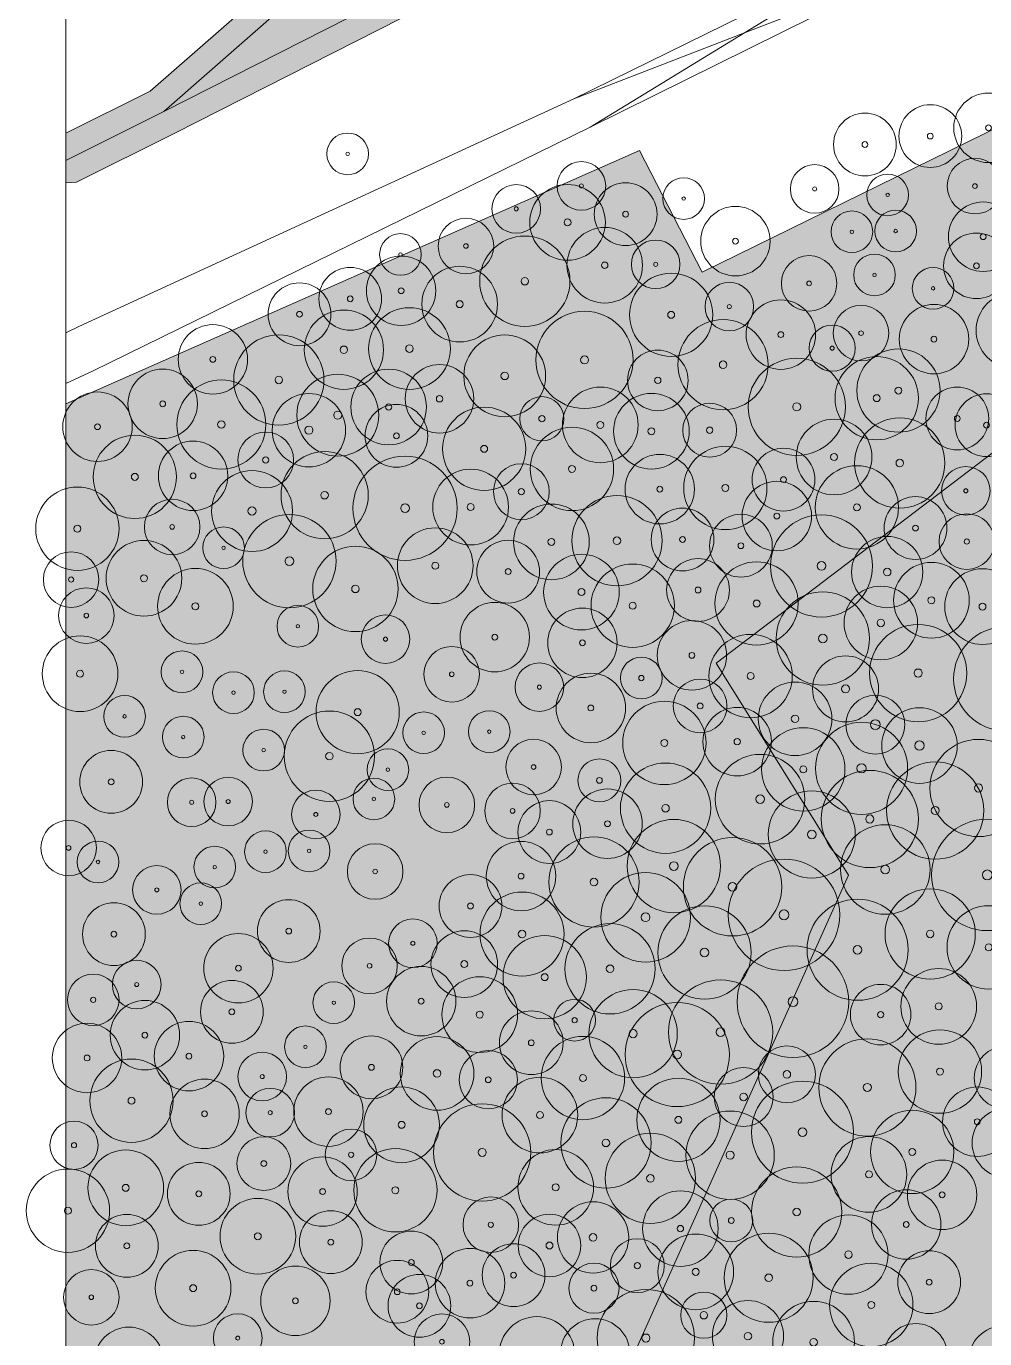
# Model space of a CAD drawing. Header units: metres. Extents: x -7 to 1019, y -7 to 1014.
# Drawn here: x -5.7 to 132.4, y 680.9 to 869.9 of the extents above; entities that cross this region are included whole.
import ezdxf

# ---------------------------------------------------------------- set-up
doc = ezdxf.new("R2010")
doc.units = ezdxf.units.M
doc.header["$MEASUREMENT"] = 0
for name, color, linetype, lineweight, true_color in [('TPX_CONTOUR_LINES_5M', 7, 'CONTINUOUS', 0, 0x969696), ('TPX_FRAME_PROJECT', 7, 'CONTINUOUS', 0, 0x000000), ('TPX_RAILWAYS_AXES', 7, 'CONTINUOUS', 0, 0x464646), ('TPX_ROADS_AXES', 7, 'CONTINUOUS', 0, 0x323232), ('TPX_ROADS_CONTOURS', 7, 'CONTINUOUS', 0, 0x646464), ('TPX_ROADS_HATCH', 7, 'CONTINUOUS', 0, 0xc8c8c8), ('TPX_VEGETATION_GREEN_SPACES', 7, 'CONTINUOUS', 0, 0x58ba48), ('TPX_VEGETATION_GREEN_SPACES_HATCH', 7, 'CONTINUOUS', 0, 0x58ba48), ('TPX_VEGETATION_TREES_INDIVIDUAL', 7, 'CONTINUOUS', 0, 0x136734)]:
    doc.layers.add(name, color=color, linetype=linetype, lineweight=lineweight, true_color=true_color)

# ---------------------------------------------------------------- blocks, each defined once
blk = doc.blocks.new('TREETR007_CR042')
at = {"layer": 'TPX_VEGETATION_TREES_INDIVIDUAL'}
for radius in [4.24, 0.708]:
    blk.add_circle((0, 0, 0.04), radius, dxfattribs=at)
blk = doc.blocks.new('TREETR005_CR064')
at = {"layer": 'TPX_VEGETATION_TREES_INDIVIDUAL'}
for radius in [6.41, 0.542]:
    blk.add_circle((0, 0, 0.04), radius, dxfattribs=at)
blk = doc.blocks.new('TREETR005_CR060')
at = {"layer": 'TPX_VEGETATION_TREES_INDIVIDUAL'}
for radius in [6, 0.5]:
    blk.add_circle((0, 0, 0.04), radius, dxfattribs=at)
blk = doc.blocks.new('TREETR005_CR049')
at = {"layer": 'TPX_VEGETATION_TREES_INDIVIDUAL'}
for radius in [4.93, 0.458]:
    blk.add_circle((0, 0, 0.04), radius, dxfattribs=at)
blk = doc.blocks.new('TREETR004_CR036')
at = {"layer": 'TPX_VEGETATION_TREES_INDIVIDUAL'}
for radius in [3.61, 0.417]:
    blk.add_circle((0, 0, 0.04), radius, dxfattribs=at)
blk = doc.blocks.new('TREETR004_CR031')
at = {"layer": 'TPX_VEGETATION_TREES_INDIVIDUAL'}
for radius in [3.09, 0.417]:
    blk.add_circle((0, 0, 0.04), radius, dxfattribs=at)
blk = doc.blocks.new('TREETR005_CR032')
at = {"layer": 'TPX_VEGETATION_TREES_INDIVIDUAL'}
for radius in [3.18, 0.458]:
    blk.add_circle((0, 0, 0.04), radius, dxfattribs=at)
blk = doc.blocks.new('TREETR003_CR033')
at = {"layer": 'TPX_VEGETATION_TREES_INDIVIDUAL'}
for radius in [3.32, 0.292]:
    blk.add_circle((0, 0, 0.04), radius, dxfattribs=at)
blk = doc.blocks.new('TREETR005_CR062')
at = {"layer": 'TPX_VEGETATION_TREES_INDIVIDUAL'}
for radius in [6.15, 0.542]:
    blk.add_circle((0, 0, 0.04), radius, dxfattribs=at)
blk = doc.blocks.new('TREETR006_CR070')
at = {"layer": 'TPX_VEGETATION_TREES_INDIVIDUAL'}
for radius in [7, 0.583]:
    blk.add_circle((0, 0, 0.04), radius, dxfattribs=at)
blk = doc.blocks.new('TREETR003_CR030')
at = {"layer": 'TPX_VEGETATION_TREES_INDIVIDUAL'}
for radius in [3, 0.25]:
    blk.add_circle((0, 0, 0.04), radius, dxfattribs=at)
blk = doc.blocks.new('TREETR005_CR039')
at = {"layer": 'TPX_VEGETATION_TREES_INDIVIDUAL'}
for radius in [3.88, 0.458]:
    blk.add_circle((0, 0, 0.04), radius, dxfattribs=at)
blk = doc.blocks.new('TREETR005_CR051')
at = {"layer": 'TPX_VEGETATION_TREES_INDIVIDUAL'}
for radius in [5.13, 0.542]:
    blk.add_circle((0, 0, 0.04), radius, dxfattribs=at)
blk = doc.blocks.new('TREETR004_CR045')
at = {"layer": 'TPX_VEGETATION_TREES_INDIVIDUAL'}
for radius in [4.52, 0.417]:
    blk.add_circle((0, 0, 0.04), radius, dxfattribs=at)
blk = doc.blocks.new('TREETR005_CR057')
at = {"layer": 'TPX_VEGETATION_TREES_INDIVIDUAL'}
for radius in [5.71, 0.542]:
    blk.add_circle((0, 0, 0.04), radius, dxfattribs=at)
blk = doc.blocks.new('TREETR006_CR073')
at = {"layer": 'TPX_VEGETATION_TREES_INDIVIDUAL'}
for radius in [7.28, 0.625]:
    blk.add_circle((0, 0, 0.04), radius, dxfattribs=at)
blk = doc.blocks.new('TREETR004_CR047')
at = {"layer": 'TPX_VEGETATION_TREES_INDIVIDUAL'}
for radius in [4.72, 0.417]:
    blk.add_circle((0, 0, 0.04), radius, dxfattribs=at)
blk = doc.blocks.new('TREETR005_CR059')
at = {"layer": 'TPX_VEGETATION_TREES_INDIVIDUAL'}
for radius in [5.89, 0.542]:
    blk.add_circle((0, 0, 0.04), radius, dxfattribs=at)
blk = doc.blocks.new('TREETR006_CR074')
at = {"layer": 'TPX_VEGETATION_TREES_INDIVIDUAL'}
for radius in [7.35, 0.625]:
    blk.add_circle((0, 0, 0.04), radius, dxfattribs=at)
blk = doc.blocks.new('TREETR006_CR053')
at = {"layer": 'TPX_VEGETATION_TREES_INDIVIDUAL'}
for radius in [5.28, 0.583]:
    blk.add_circle((0, 0, 0.04), radius, dxfattribs=at)
blk = doc.blocks.new('TREETR005_CR054')
at = {"layer": 'TPX_VEGETATION_TREES_INDIVIDUAL'}
for radius in [5.44, 0.458]:
    blk.add_circle((0, 0, 0.04), radius, dxfattribs=at)
blk = doc.blocks.new('TREETR003_CR040')
at = {"layer": 'TPX_VEGETATION_TREES_INDIVIDUAL'}
for radius in [4, 0.333]:
    blk.add_circle((0, 0, 0.04), radius, dxfattribs=at)
blk = doc.blocks.new('TREETR006_CR058')
at = {"layer": 'TPX_VEGETATION_TREES_INDIVIDUAL'}
for radius in [5.83, 0.583]:
    blk.add_circle((0, 0, 0.04), radius, dxfattribs=at)
blk = doc.blocks.new('TREETR004_CR050')
at = {"layer": 'TPX_VEGETATION_TREES_INDIVIDUAL'}
for radius in [5, 0.417]:
    blk.add_circle((0, 0, 0.04), radius, dxfattribs=at)
blk = doc.blocks.new('TREETR005_CR048')
at = {"layer": 'TPX_VEGETATION_TREES_INDIVIDUAL'}
for radius in [4.8, 0.5]:
    blk.add_circle((0, 0, 0.04), radius, dxfattribs=at)
blk = doc.blocks.new('TREETR006_CR065')
at = {"layer": 'TPX_VEGETATION_TREES_INDIVIDUAL'}
for radius in [6.45, 0.625]:
    blk.add_circle((0, 0, 0.04), radius, dxfattribs=at)
blk = doc.blocks.new('TREETR005_CR063')
at = {"layer": 'TPX_VEGETATION_TREES_INDIVIDUAL'}
for radius in [6.28, 0.542]:
    blk.add_circle((0, 0, 0.04), radius, dxfattribs=at)
blk = doc.blocks.new('TREETR006_CR059')
at = {"layer": 'TPX_VEGETATION_TREES_INDIVIDUAL'}
for radius in [5.9, 0.583]:
    blk.add_circle((0, 0, 0.04), radius, dxfattribs=at)
blk = doc.blocks.new('TREETR005_CR040')
at = {"layer": 'TPX_VEGETATION_TREES_INDIVIDUAL'}
for radius in [4.02, 0.458]:
    blk.add_circle((0, 0, 0.04), radius, dxfattribs=at)
blk = doc.blocks.new('TREETR007_CR066')
at = {"layer": 'TPX_VEGETATION_TREES_INDIVIDUAL'}
for radius in [6.63, 0.667]:
    blk.add_circle((0, 0, 0.04), radius, dxfattribs=at)
blk = doc.blocks.new('TREETR006_CR048')
at = {"layer": 'TPX_VEGETATION_TREES_INDIVIDUAL'}
for radius in [4.76, 0.583]:
    blk.add_circle((0, 0, 0.04), radius, dxfattribs=at)
blk = doc.blocks.new('TREETR004_CR042')
at = {"layer": 'TPX_VEGETATION_TREES_INDIVIDUAL'}
for radius in [4.19, 0.417]:
    blk.add_circle((0, 0, 0.04), radius, dxfattribs=at)
blk = doc.blocks.new('TREETR004_CR035')
at = {"layer": 'TPX_VEGETATION_TREES_INDIVIDUAL'}
for radius in [3.47, 0.375]:
    blk.add_circle((0, 0, 0.04), radius, dxfattribs=at)
blk = doc.blocks.new('TREETR004_CR040')
at = {"layer": 'TPX_VEGETATION_TREES_INDIVIDUAL'}
for radius in [4, 0.375]:
    blk.add_circle((0, 0, 0.04), radius, dxfattribs=at)
blk = doc.blocks.new('TREETR004_CR039')
at = {"layer": 'TPX_VEGETATION_TREES_INDIVIDUAL'}
for radius in [3.87, 0.417]:
    blk.add_circle((0, 0, 0.04), radius, dxfattribs=at)
blk = doc.blocks.new('TREETR006_CR064')
at = {"layer": 'TPX_VEGETATION_TREES_INDIVIDUAL'}
for radius in [6.36, 0.583]:
    blk.add_circle((0, 0, 0.04), radius, dxfattribs=at)
blk = doc.blocks.new('TREETR005_CR055')
at = {"layer": 'TPX_VEGETATION_TREES_INDIVIDUAL'}
for radius in [5.45, 0.5]:
    blk.add_circle((0, 0, 0.04), radius, dxfattribs=at)
blk = doc.blocks.new('TREETR004_CR037')
at = {"layer": 'TPX_VEGETATION_TREES_INDIVIDUAL'}
for radius in [3.71, 0.375]:
    blk.add_circle((0, 0, 0.04), radius, dxfattribs=at)
blk = doc.blocks.new('TREETR007_CR054')
at = {"layer": 'TPX_VEGETATION_TREES_INDIVIDUAL'}
for radius in [5.44, 0.667]:
    blk.add_circle((0, 0, 0.04), radius, dxfattribs=at)
blk = doc.blocks.new('TREETR006_CR075')
at = {"layer": 'TPX_VEGETATION_TREES_INDIVIDUAL'}
for radius in [7.5, 0.625]:
    blk.add_circle((0, 0, 0.04), radius, dxfattribs=at)
blk = doc.blocks.new('TREETR007_CR080')
at = {"layer": 'TPX_VEGETATION_TREES_INDIVIDUAL'}
for radius in [8.03, 0.708]:
    blk.add_circle((0, 0, 0.04), radius, dxfattribs=at)
blk = doc.blocks.new('TREETR005_CR041')
at = {"layer": 'TPX_VEGETATION_TREES_INDIVIDUAL'}
for radius in [4.11, 0.542]:
    blk.add_circle((0, 0, 0.04), radius, dxfattribs=at)
blk = doc.blocks.new('TREETR005_CR045')
at = {"layer": 'TPX_VEGETATION_TREES_INDIVIDUAL'}
for radius in [4.5, 0.5]:
    blk.add_circle((0, 0, 0.04), radius, dxfattribs=at)
blk = doc.blocks.new('TREETR004_CR030')
at = {"layer": 'TPX_VEGETATION_TREES_INDIVIDUAL'}
for radius in [3, 0.375]:
    blk.add_circle((0, 0, 0.04), radius, dxfattribs=at)
blk = doc.blocks.new('TREETR005_CR053')
at = {"layer": 'TPX_VEGETATION_TREES_INDIVIDUAL'}
for radius in [5.3, 0.542]:
    blk.add_circle((0, 0, 0.04), radius, dxfattribs=at)
blk = doc.blocks.new('TREETR005_CR065')
at = {"layer": 'TPX_VEGETATION_TREES_INDIVIDUAL'}
for radius in [6.5, 0.542]:
    blk.add_circle((0, 0, 0.04), radius, dxfattribs=at)
blk = doc.blocks.new('TREETR005_CR061')
at = {"layer": 'TPX_VEGETATION_TREES_INDIVIDUAL'}
for radius in [6.05, 0.542]:
    blk.add_circle((0, 0, 0.04), radius, dxfattribs=at)
blk = doc.blocks.new('TREETR005_CR043')
at = {"layer": 'TPX_VEGETATION_TREES_INDIVIDUAL'}
for radius in [4.25, 0.542]:
    blk.add_circle((0, 0, 0.04), radius, dxfattribs=at)
blk = doc.blocks.new('TREETR006_CR071')
at = {"layer": 'TPX_VEGETATION_TREES_INDIVIDUAL'}
for radius in [7.08, 0.625]:
    blk.add_circle((0, 0, 0.04), radius, dxfattribs=at)
blk = doc.blocks.new('TREETR005_CR033')
at = {"layer": 'TPX_VEGETATION_TREES_INDIVIDUAL'}
for radius in [3.33, 0.542]:
    blk.add_circle((0, 0, 0.04), radius, dxfattribs=at)
blk = doc.blocks.new('TREETR003_CR035')
at = {"layer": 'TPX_VEGETATION_TREES_INDIVIDUAL'}
for radius in [3.5, 0.292]:
    blk.add_circle((0, 0, 0.04), radius, dxfattribs=at)
blk = doc.blocks.new('TREETR006_CR063')
at = {"layer": 'TPX_VEGETATION_TREES_INDIVIDUAL'}
for radius in [6.27, 0.625]:
    blk.add_circle((0, 0, 0.04), radius, dxfattribs=at)
blk = doc.blocks.new('TREETR004_CR046')
at = {"layer": 'TPX_VEGETATION_TREES_INDIVIDUAL'}
for radius in [4.59, 0.417]:
    blk.add_circle((0, 0, 0.04), radius, dxfattribs=at)
blk = doc.blocks.new('TREETR006_CR067')
at = {"layer": 'TPX_VEGETATION_TREES_INDIVIDUAL'}
for radius in [6.72, 0.625]:
    blk.add_circle((0, 0, 0.04), radius, dxfattribs=at)
blk = doc.blocks.new('TREETR005_CR044')
at = {"layer": 'TPX_VEGETATION_TREES_INDIVIDUAL'}
for radius in [4.36, 0.458]:
    blk.add_circle((0, 0, 0.04), radius, dxfattribs=at)

msp = doc.modelspace()

# ---------------------------------------------------------------- hatches: boundary and pattern name
at = {"layer": 'TPX_ROADS_HATCH'}
h = msp.add_hatch(color=256, dxfattribs=at)
h.paths.add_polyline_path([(0, 854.52), (0, 847.37), (1.56, 847.48), (15.71, 854.54), (126.52, 910.76), (128.39, 900.6), (133.31, 873.8), (134.17, 872.7), (143.23, 868.67), (144.5, 868.69), (250.64, 920.73), (282.66, 936.43), (286.14, 938.13), (294.22, 941.9), (294.46, 942.06), (294.86, 942.41), (301.51, 945.67), (302.27, 946.55), (302.18, 947.71), (301.78, 948.48), (309.87, 955.58), (349.93, 977), (349.95, 977.02), (388.02, 998.71), (388.09, 998.76), (398.98, 1006.3), (399.39, 1006.94), (399.36, 1007.12), (396.65, 1007.12), (386.99, 1000.43), (348.97, 978.76), (308.83, 957.29), (308.64, 957.16), (300.82, 950.3), (291.57, 967.96), (328.75, 985.66), (329.28, 986.26), (329.19, 987.06), (324.68, 994.98), (347.08, 1006.23), (347.58, 1006.81), (347.56, 1007.12), (344.4, 1007.12), (322.84, 996.3), (315.62, 992.58), (290.1, 981.07), (285.92, 989.63), (314.99, 1003.98), (316.75, 1006), (316.68, 1007.12), (305.53, 1007.12), (282.84, 995.92), (277.36, 1007.12), (275.32, 1007.12), (275.35, 1006.68), (281.05, 995.03), (276.87, 992.97), (134.32, 922.56), (101.15, 916.71), (63.09, 916.77), (51.8, 921.71), (70.9, 931.38), (113.88, 952.1), (163.59, 974.86), (202.91, 990.03), (238.27, 1003.86), (240.2, 1005.72), (240.23, 1007.12), (227.39, 1007.12), (200.37, 996.55), (161.13, 981.41), (112.76, 968.03), (75.62, 963.25), (49.34, 965.29), (26.49, 972.05), (5.88, 983.15), (2.08, 985.95), (0, 986.47), (0, 978.79), (1.92, 977.37), (2.34, 977.1), (23.5, 965.72), (24.16, 965.45), (47.71, 958.48), (48.43, 958.34), (75.44, 956.25), (76.16, 956.26), (113.9, 961.11), (114.38, 961.21), (120.94, 963.03), (110.94, 958.45), (110.88, 958.42), (67.83, 937.67), (67.77, 937.64), (43.48, 925.35), (32.31, 930.23), (15.22, 943.23), (2.19, 953.7), (0, 954.34), (0, 946.48), (10.87, 937.74), (10.94, 937.68), (28.4, 924.41), (29.12, 923.98), (35.38, 921.25), (29.54, 918.3), (29.35, 918.19), (23.99, 915.05), (22.1, 915.59), (21.25, 915.72), (11.52, 916), (10.59, 915.9), (5.32, 914.61), (5.2, 914.58), (0, 913.1), (0, 906.2), (0.96, 906.09), (7.05, 907.82), (11.8, 908.99), (13.54, 908.94), (6.75, 904.97), (6.64, 904.9), (0, 900.67), (0, 893.23), (1.88, 893.56), (10.35, 898.96), (24.95, 907.51), (27.05, 906.91), (30.63, 904.91), (33.76, 901.87), (35.44, 898.37), (36.69, 894.29), (37.32, 890.79), (36.86, 886.86), (36, 883.14), (33.51, 879.62), (29.59, 875.84), (12.16, 860.59), (0, 854.52)])
h.paths.add_polyline_path([(32.47, 911.91), (32.8, 912.1), (43.7, 917.61), (60.96, 910.07), (62.35, 909.78), (101.45, 909.71), (102.06, 909.76), (112.82, 911.66), (36.85, 873.11), (38.61, 874.81), (39.04, 875.31), (42.12, 879.66), (42.67, 880.9), (43.72, 885.48), (43.79, 885.85), (44.33, 890.5), (44.3, 891.53), (43.54, 895.74), (43.44, 896.14), (42.06, 900.67), (41.87, 901.16), (39.8, 905.46), (39.09, 906.45), (35.18, 910.25), (34.45, 910.8), (32.47, 911.91)], flags=16)
h.paths.add_polyline_path([(129.32, 912.17), (136.99, 916.07), (278.7, 986.06), (283.37, 977.15), (234.76, 953.34), (131.08, 902.58), (129.32, 912.17)], flags=16)
h.paths.add_polyline_path([(131.45, 900.53), (234.74, 951.1), (243.57, 932.96), (226.29, 924.1), (225.79, 923.51), (225.85, 922.75), (226.44, 922.25), (227.2, 922.32), (244.44, 931.16), (246.5, 926.92), (248.42, 922.98), (247.28, 922.43), (245.06, 926.95), (244.48, 927.45), (243.72, 927.4), (243.21, 926.83), (243.26, 926.06), (245.49, 921.54), (143.81, 871.69), (136.11, 875.12), (131.45, 900.53)], flags=16)
h.paths.add_polyline_path([(236.53, 951.98), (284.3, 975.38), (288.42, 967.51), (298.5, 948.26), (296.62, 946.62), (282.18, 939.53), (281.65, 940.51), (285.24, 942.14), (285.77, 942.69), (285.74, 943.46), (285.18, 943.98), (284.42, 943.96), (279.85, 941.89), (279.31, 941.3), (279.38, 940.5), (280.39, 938.65), (250.22, 923.86), (248.3, 927.8), (245.79, 932.95), (236.53, 951.98)], flags=16)
h.paths.add_polyline_path([(281.39, 987.39), (284.12, 988.74), (288.73, 979.32), (290.35, 976.02), (290.62, 975.78), (290.88, 975.52), (290.92, 975.51), (291.28, 975.53), (291.65, 975.54), (318.72, 987.39), (318.91, 987.59), (319.14, 987.74), (323.2, 993.54), (326.92, 987), (290.64, 969.73), (286.51, 977.62), (281.39, 987.39)], flags=16)
h.paths.add_polyline_path([(290.98, 979.28), (316.47, 990.77), (316.52, 990.79), (320.15, 992.66), (317.66, 989.11), (291.72, 977.76), (290.98, 979.28)], flags=16)
at = {"layer": 'TPX_VEGETATION_GREEN_SPACES_HATCH'}
msp.add_hatch(color=256, dxfattribs=at).paths.add_polyline_path([(0, 815.56), (0, 165.34), (13.02, 152.57), (46.37, 184.19), (48.03, 224.85), (83.18, 235.28), (122.01, 247.5), (139.83, 216.9), (560.02, 738.24), (575.52, 717.94), (628.86, 774.72), (664.02, 898.62), (626.71, 936.05), (591.38, 961.32), (529.37, 1005.65), (527.1, 1007.12), (425.31, 1007.12), (370.92, 971.48), (91.66, 834.53), (82.63, 852.04), (0, 815.56)])

# ---------------------------------------------------------------- linework, layer by layer
at = {"layer": 'TPX_CONTOUR_LINES_5M', "elevation": 0.05}
msp.add_lwpolyline([(272.27, 1007.12), (272.27, 991.86), (279.68, 981.37), (332.95, 977.7), (351.77, 961.34), (359.12, 869.79), (332.95, 788.8), (306.31, 768.14), (279.68, 765.23), (253.04, 772.6), (173.13, 824.26), (146.5, 818.4), (93.71, 778.23), (112.74, 747.71), (44.38, 595.12), (13.32, 570.81), (0, 570.81)], dxfattribs=at)
at = {"layer": 'TPX_FRAME_PROJECT', "elevation": 0}
msp.add_lwpolyline([(0, 0), (1012.17, 0), (1012.17, 1007.12), (0, 1007.12)], close=True, dxfattribs=at)
at = {"layer": 'TPX_RAILWAYS_AXES', "elevation": 0.03}
for points in [[(0, 825.79), (1.89, 826.7), (73.19, 859.48), (119.31, 882.16), (219.41, 930.16), (358.41, 999.12), (371.3, 1007.12)], [(0, 818.49), (3.93, 820.3), (75.52, 855.37), (121.45, 878.15), (221.29, 926.3), (360.48, 995.36), (379.44, 1007.12)], [(119.31, 882.16), (97.78, 868.99), (75.52, 855.37)], [(121.45, 878.15), (97.78, 868.99), (73.19, 859.48)]]:
    msp.add_lwpolyline(points, dxfattribs=at)
at = {"layer": 'TPX_ROADS_AXES', "elevation": 0.03}
for points in [[(135.43, 919.2), (127.26, 915.06), (14.13, 857.66)], [(0, 909.46), (6.15, 911.21), (11.42, 912.5), (21.14, 912.22), (28.4, 910.17), (32.74, 907.74), (36.65, 903.94), (38.71, 899.65), (40.09, 895.11), (40.86, 890.9), (40.31, 886.26), (39.26, 881.68), (36.18, 877.33), (31.96, 873.26), (14.13, 857.66)], [(14.13, 857.66), (0, 850.61)]]:
    msp.add_lwpolyline(points, dxfattribs=at)
at = {"layer": 'TPX_ROADS_CONTOURS', "elevation": 0.03}
msp.add_lwpolyline([(29.59, 875.84), (12.16, 860.59), (0, 854.52), (0, 847.37), (1.56, 847.48), (15.71, 854.54), (126.52, 910.76)], dxfattribs=at)
at = {"layer": 'TPX_VEGETATION_GREEN_SPACES', "elevation": 0}
msp.add_lwpolyline([(0, 815.56), (0, 165.34), (13.02, 152.57), (46.37, 184.19), (48.03, 224.85), (83.18, 235.28), (122.01, 247.5), (139.83, 216.9), (560.02, 738.24), (575.52, 717.94), (628.86, 774.72), (664.02, 898.62), (626.71, 936.05), (591.38, 961.32), (529.37, 1005.65), (527.1, 1007.12), (425.31, 1007.12), (370.92, 971.48), (91.66, 834.53), (82.63, 852.04)], close=True, dxfattribs=at)

# ---------------------------------------------------------------- block references
at = {"layer": 'TPX_VEGETATION_TREES_INDIVIDUAL'}
for name, p in [('TREETR004_CR050', (132.92, 855.3, 0.04)), ('TREETR004_CR045', (124.54, 854.11, 0.04)), ('TREETR004_CR045', (115.12, 852.89, 0.04)), ('TREETR003_CR030', (40.6, 851.55, 0.04)), ('TREETR003_CR035', (74.28, 846.93, 0.04)), ('TREETR003_CR040', (130.97, 846.91, 0.04)), ('TREETR003_CR035', (107.88, 846.5, 0.04)), ('TREETR003_CR030', (118.4, 845.64, 0.04)), ('TREETR003_CR035', (64.89, 843.63, 0.04)), ('TREETR005_CR055', (72.28, 841.68, 0.04)), ('TREETR004_CR045', (80.65, 842.87, 0.04)), ('TREETR003_CR030', (89.01, 845.11, 0.04)), ('TREETR004_CR050', (96.47, 838.98, 0.04)), ('TREETR003_CR030', (113.24, 840.33, 0.04)), ('TREETR003_CR030', (119.54, 840.44, 0.04)), ('TREETR004_CR050', (132.15, 839.62, 0.04)), ('TREETR003_CR040', (57.64, 838.28, 0.04)), ('TREETR003_CR030', (48.21, 837.06, 0.04)), ('TREETR005_CR065', (66.13, 833.21, 0.04)), ('TREETR005_CR054', (77.64, 835.51, 0.04)), ('TREETR003_CR035', (84.98, 835.64, 0.04)), ('TREETR004_CR047', (131.18, 835.43, 0.04)), ('TREETR004_CR050', (48.31, 831.84, 0.04)), ('TREETR005_CR055', (56.74, 829.91, 0.04)), ('TREETR003_CR040', (107.08, 832.9, 0.04)), ('TREETR003_CR030', (116.5, 834.12, 0.04)), ('TREETR004_CR045', (40.98, 830.67, 0.04)), ('TREETR005_CR060', (87.21, 828.37, 0.04)), ('TREETR003_CR030', (124.94, 832.18, 0.04)), ('TREETR004_CR045', (33.67, 828.45, 0.04)), ('TREETR003_CR035', (95.59, 829.56, 0.04)), ('TREETR005_CR055', (136.59, 826.13, 0.04)), ('TREETR004_CR050', (103.01, 825.52, 0.04)), ('TREETR003_CR040', (114.56, 825.73, 0.04)), ('TREETR004_CR050', (125.07, 824.87, 0.04)), ('TREETR005_CR057', (40.06, 823.34, 0.04)), ('TREETR005_CR059', (49.51, 823.51, 0.04)), ('TREETR006_CR070', (74.73, 821.88, 0.04)), ('TREETR004_CR050', (21.19, 821.96, 0.04)), ('TREETR005_CR065', (94.69, 821.19, 0.04)), ('TREETR003_CR033', (110.4, 823.57, 0.04)), ('TREETR005_CR065', (30.69, 818.99, 0.04)), ('TREETR005_CR059', (63.23, 819.58, 0.04)), ('TREETR005_CR044', (85.28, 818.93, 0.04)), ('TREETR006_CR070', (105.3, 815.12, 0.04)), ('TREETR005_CR060', (116.82, 816.37, 0.04)), ('TREETR005_CR060', (119.95, 817.47, 0.04)), ('TREETR004_CR050', (13.96, 815.56, 0.04)), ('TREETR005_CR054', (46.51, 815.1, 0.04)), ('TREETR005_CR049', (53.84, 816.28, 0.04)), ('TREETR005_CR064', (22.41, 812.58, 0.04)), ('TREETR006_CR059', (39.18, 813.92, 0.04)), ('TREETR004_CR050', (4.57, 812.26, 0.04)), ('TREETR006_CR053', (35.02, 811.76, 0.04)), ('TREETR005_CR032', (68.59, 813.41, 0.04)), ('TREETR005_CR055', (77, 812.52, 0.04)), ('TREETR005_CR055', (84.37, 811.61, 0.04)), ('TREETR004_CR045', (128.43, 813.45, 0.04)), ('TREETR004_CR045', (132.64, 812.48, 0.04)), ('TREETR004_CR045', (47.63, 810.94, 0.04)), ('TREETR005_CR060', (60.27, 809.08, 0.04)), ('TREETR005_CR039', (92.76, 811.76, 0.04)), ('TREETR005_CR055', (110.68, 807.9, 0.04)), ('TREETR005_CR065', (120.14, 807.03, 0.04)), ('TREETR005_CR060', (9.95, 805.04, 0.04)), ('TREETR005_CR040', (28.8, 807.47, 0.04)), ('TREETR005_CR060', (72.92, 806.18, 0.04)), ('TREETR004_CR050', (18.34, 805.19, 0.04)), ('TREETR005_CR060', (95.01, 803.44, 0.04)), ('TREETR004_CR045', (103.39, 804.64, 0.04)), ('TREETR005_CR063', (37.29, 802.4, 0.04)), ('TREETR006_CR075', (48.87, 800.52, 0.04)), ('TREETR004_CR050', (85.57, 803.27, 0.04)), ('TREETR006_CR058', (26.83, 800.12, 0.04)), ('TREETR005_CR055', (58.32, 800.69, 0.04)), ('TREETR005_CR040', (65.63, 802.91, 0.04)), ('TREETR005_CR060', (113.96, 800.65, 0.04)), ('TREETR003_CR035', (129.66, 803.03, 0.04)), ('TREETR005_CR060', (1.68, 797.58, 0.04)), ('TREETR004_CR050', (102.43, 799.4, 0.04)), ('TREETR003_CR040', (15.33, 797.83, 0.04)), ('TREETR005_CR065', (79.4, 795.85, 0.04)), ('TREETR004_CR045', (122.41, 797.67, 0.04)), ('TREETR006_CR067', (32.21, 792.91, 0.04)), ('TREETR005_CR055', (69.96, 795.68, 0.04)), ('TREETR004_CR045', (88.85, 796.02, 0.04)), ('TREETR004_CR045', (97.26, 795.13, 0.04)), ('TREETR006_CR074', (108.86, 792.21, 0.04)), ('TREETR004_CR040', (129.8, 795.72, 0.04)), ('TREETR003_CR030', (22.73, 794.83, 0.04)), ('TREETR005_CR055', (53.22, 792.25, 0.04)), ('TREETR005_CR055', (11.26, 790.44, 0.04)), ('TREETR004_CR045', (63.73, 791.39, 0.04)), ('TREETR005_CR051', (118.33, 791.33, 0.04)), ('TREETR004_CR040', (0.77, 790.25, 0.04)), ('TREETR005_CR062', (41.73, 788.91, 0.04)), ('TREETR005_CR055', (74.29, 788.45, 0.04)), ('TREETR005_CR055', (18.68, 786.4, 0.04)), ('TREETR005_CR060', (81.67, 786.49, 0.04)), ('TREETR004_CR045', (91.08, 788.75, 0.04)), ('TREETR005_CR060', (99.51, 786.81, 0.04)), ('TREETR005_CR055', (124.7, 787.27, 0.04)), ('TREETR005_CR055', (132.06, 786.36, 0.04)), ('TREETR003_CR040', (2.96, 785.07, 0.04)), ('TREETR006_CR067', (109.05, 781.77, 0.04)), ('TREETR005_CR053', (117.41, 784, 0.04)), ('TREETR003_CR030', (33.43, 783.53, 0.04)), ('TREETR004_CR050', (61.8, 781.96, 0.04)), ('TREETR003_CR035', (46.06, 781.67, 0.04)), ('TREETR004_CR050', (74.42, 781.14, 0.04)), ('TREETR004_CR050', (90.2, 779.34, 0.04)), ('TREETR006_CR070', (122.79, 776.79, 0.04)), ('TREETR006_CR075', (135.4, 775.97, 0.04)), ('TREETR005_CR055', (2.06, 776.7, 0.04)), ('TREETR003_CR040', (55.6, 776.62, 0.04)), ('TREETR005_CR060', (98.65, 776.36, 0.04)), ('TREETR003_CR030', (16.75, 776.97, 0.04)), ('TREETR004_CR030', (82.91, 776.07, 0.04)), ('TREETR006_CR048', (112.33, 774.51, 0.04)), ('TREETR003_CR030', (24.16, 773.97, 0.04)), ('TREETR003_CR030', (31.5, 774.1, 0.04)), ('TREETR005_CR060', (42.05, 771.16, 0.04)), ('TREETR003_CR035', (68.23, 774.76, 0.04)), ('TREETR004_CR050', (75.64, 771.76, 0.04)), ('TREETR004_CR039', (91.38, 772.05, 0.04)), ('TREETR005_CR053', (105.06, 770.2, 0.04)), ('TREETR003_CR030', (8.47, 770.55, 0.04)), ('TREETR007_CR042', (116.62, 769.37, 0.04)), ('TREETR005_CR065', (37.97, 764.82, 0.04)), ('TREETR003_CR030', (51.56, 768.19, 0.04)), ('TREETR003_CR030', (61, 768.36, 0.04)), ('TREETR005_CR060', (86.23, 766.73, 0.04)), ('TREETR005_CR049', (96.72, 766.92, 0.04)), ('TREETR007_CR054', (122.98, 766.35, 0.04)), ('TREETR003_CR030', (16.92, 767.57, 0.04)), ('TREETR007_CR066', (114.64, 763.07, 0.04)), ('TREETR003_CR030', (28.5, 765.69, 0.04)), ('TREETR005_CR060', (106.24, 762.92, 0.04)), ('TREETR004_CR045', (6.54, 761.12, 0.04)), ('TREETR003_CR030', (46.4, 762.88, 0.04)), ('TREETR003_CR040', (67.39, 763.26, 0.04)), ('TREETR006_CR070', (131.49, 760.24, 0.04)), ('TREETR004_CR031', (76.87, 761.34, 0.04)), ('TREETR005_CR065', (86.4, 757.33, 0.04)), ('TREETR006_CR065', (100.02, 758.63, 0.04)), ('TREETR006_CR070', (125.25, 756.99, 0.04)), ('TREETR003_CR035', (18.14, 758.19, 0.04)), ('TREETR003_CR035', (23.39, 758.29, 0.04)), ('TREETR003_CR030', (44.38, 758.67, 0.04)), ('TREETR003_CR040', (54.89, 757.81, 0.04)), ('TREETR006_CR070', (115.82, 755.78, 0.04)), ('TREETR003_CR035', (36.02, 756.43, 0.04)), ('TREETR003_CR040', (64.36, 756.94, 0.04)), ('TREETR004_CR050', (78.04, 755.1, 0.04)), ('TREETR006_CR063', (107.46, 753.54, 0.04)), ('TREETR004_CR045', (69.66, 753.9, 0.04)), ('TREETR003_CR040', (0.41, 751.61, 0.04)), ('TREETR003_CR030', (28.77, 751.07, 0.04)), ('TREETR003_CR030', (35.06, 751.19, 0.04)), ('TREETR006_CR067', (87.6, 749, 0.04)), ('TREETR006_CR065', (118.05, 748.51, 0.04)), ('TREETR007_CR080', (132.76, 747.73, 0.04)), ('TREETR003_CR030', (4.65, 749.59, 0.04)), ('TREETR003_CR040', (44.57, 748.22, 0.04)), ('TREETR004_CR050', (65.58, 747.56, 0.04)), ('TREETR005_CR065', (76.09, 746.7, 0.04)), ('TREETR006_CR071', (96.05, 746.02, 0.04)), ('TREETR003_CR030', (21.46, 748.85, 0.04)), ('TREETR003_CR035', (13.12, 745.57, 0.04)), ('TREETR007_CR080', (103.47, 741.98, 0.04)), ('TREETR003_CR030', (19.45, 743.59, 0.04)), ('TREETR004_CR045', (58.3, 743.25, 0.04)), ('TREETR006_CR065', (83.53, 741.62, 0.04)), ('TREETR005_CR061', (65.73, 739.21, 0.04)), ('TREETR005_CR065', (124.52, 739.22, 0.04)), ('TREETR004_CR045', (6.94, 739.19, 0.04)), ('TREETR004_CR045', (32.12, 739.64, 0.04)), ('TREETR006_CR067', (92.02, 736.55, 0.04)), ('TREETR006_CR073', (114.06, 736.95, 0.04)), ('TREETR005_CR060', (132.95, 737.29, 0.04)), ('TREETR003_CR035', (50, 737.88, 0.04)), ('TREETR004_CR050', (24.87, 734.29, 0.04)), ('TREETR005_CR048', (57.41, 734.88, 0.04)), ('TREETR005_CR060', (68.99, 733, 0.04)), ('TREETR005_CR065', (78.41, 734.21, 0.04)), ('TREETR003_CR040', (43.76, 734.63, 0.04)), ('TREETR007_CR080', (104.75, 729.47, 0.04)), ('TREETR003_CR035', (10.22, 731.94, 0.04)), ('TREETR004_CR037', (3.96, 729.74, 0.04)), ('TREETR004_CR050', (51.2, 729.55, 0.04)), ('TREETR005_CR055', (125.75, 728.8, 0.04)), ('TREETR004_CR045', (23.93, 728.01, 0.04)), ('TREETR003_CR030', (38.61, 729.32, 0.04)), ('TREETR005_CR055', (59.64, 727.61, 0.04)), ('TREETR006_CR075', (94.33, 725.1, 0.04)), ('TREETR005_CR044', (117.38, 727.61, 0.04)), ('TREETR004_CR050', (11.4, 724.65, 0.04)), ('TREETR004_CR030', (73.3, 726.81, 0.04)), ('TREETR006_CR064', (81.73, 724.87, 0.04)), ('TREETR004_CR046', (67.06, 723.56, 0.04)), ('TREETR006_CR075', (88.09, 721.86, 0.04)), ('TREETR004_CR050', (3.06, 721.37, 0.04)), ('TREETR004_CR050', (17.75, 721.63, 0.04)), ('TREETR003_CR030', (34.52, 722.98, 0.04)), ('TREETR004_CR045', (44.03, 720.02, 0.04)), ('TREETR005_CR053', (53.49, 719.14, 0.04)), ('TREETR005_CR060', (74.5, 718.48, 0.04)), ('TREETR006_CR070', (115.47, 717.13, 0.04)), ('TREETR005_CR060', (125.92, 719.41, 0.04)), ('TREETR003_CR035', (28.3, 718.69, 0.04)), ('TREETR004_CR042', (60.86, 718.23, 0.04)), ('TREETR005_CR041', (103.88, 719.01, 0.04)), ('TREETR004_CR045', (135.39, 718.53, 0.04)), ('TREETR005_CR060', (9.47, 715.21, 0.04)), ('TREETR004_CR050', (20, 713.32, 0.04)), ('TREETR004_CR050', (37.84, 713.64, 0.04)), ('TREETR005_CR055', (68.3, 713.14, 0.04)), ('TREETR005_CR060', (88.26, 712.46, 0.04)), ('TREETR005_CR043', (97.64, 715.76, 0.04)), ('TREETR003_CR035', (29.45, 713.49, 0.04)), ('TREETR005_CR055', (48.37, 711.74, 0.04)), ('TREETR006_CR074', (106.13, 710.69, 0.04)), ('TREETR004_CR050', (131.3, 712.19, 0.04)), ('TREETR006_CR070', (59.99, 707.77, 0.04)), ('TREETR005_CR065', (77.82, 709.14, 0.04)), ('TREETR006_CR064', (95.7, 707.37, 0.04)), ('TREETR005_CR060', (121.93, 707.84, 0.04)), ('TREETR004_CR050', (135.56, 709.14, 0.04)), ('TREETR004_CR035', (1.19, 708.8, 0.04)), ('TREETR004_CR037', (41.1, 707.43, 0.04)), ('TREETR004_CR039', (28.53, 706.16, 0.04)), ('TREETR005_CR065', (84.21, 704.03, 0.04)), ('TREETR005_CR055', (115.69, 704.6, 0.04)), ('TREETR005_CR055', (8.64, 702.67, 0.04)), ('TREETR004_CR050', (37, 702.13, 0.04)), ('TREETR005_CR060', (47.49, 702.32, 0.04)), ('TREETR005_CR055', (70.58, 702.74, 0.04)), ('TREETR005_CR060', (0.31, 699.38, 0.04)), ('TREETR004_CR045', (19.16, 701.81, 0.04)), ('TREETR005_CR065', (105.29, 699.19, 0.04)), ('TREETR004_CR050', (126.24, 701.66, 0.04)), ('TREETR005_CR055', (27.67, 695.7, 0.04)), ('TREETR004_CR040', (61.23, 697.35, 0.04)), ('TREETR005_CR054', (88.54, 696.8, 0.04)), ('TREETR004_CR050', (121.07, 697.39, 0.04)), ('TREETR004_CR045', (38.18, 694.84, 0.04)), ('TREETR005_CR051', (75.96, 695.53, 0.04)), ('TREETR004_CR031', (95.87, 697.97, 0.04)), ('TREETR004_CR045', (8.8, 694.31, 0.04)), ('TREETR005_CR045', (69.68, 694.37, 0.04)), ('TREETR005_CR057', (112.75, 693.06, 0.04)), ('TREETR004_CR045', (49.78, 691.92, 0.04)), ('TREETR005_CR055', (90.75, 690.57, 0.04)), ('TREETR005_CR064', (101.26, 689.72, 0.04)), ('TREETR005_CR055', (18.35, 688.22, 0.04)), ('TREETR004_CR050', (58.23, 688.94, 0.04)), ('TREETR004_CR045', (64.51, 690.1, 0.04)), ('TREETR005_CR039', (82.34, 691.46, 0.04)), ('TREETR004_CR045', (124.37, 689.09, 0.04)), ('TREETR004_CR045', (47.76, 687.71, 0.04)), ('TREETR004_CR036', (76.09, 688.22, 0.04)), ('TREETR005_CR060', (116.03, 685.81, 0.04)), ('TREETR003_CR040', (3.68, 686.91, 0.04)), ('TREETR004_CR050', (33.08, 686.4, 0.04)), ('TREETR004_CR045', (50.94, 685.68, 0.04)), ('TREETR006_CR070', (83.57, 681.04, 0.04)), ('TREETR005_CR033', (91.91, 684.33, 0.04)), ('TREETR005_CR051', (98.27, 681.31, 0.04)), ('TREETR005_CR059', (107.73, 680.43, 0.04)), ('TREETR003_CR035', (24.78, 681.03, 0.04)), ('TREETR003_CR040', (54.19, 680.51, 0.04)), ('TREETR005_CR055', (67.87, 678.67, 0.04)), ('TREETR004_CR050', (9.1, 677.61, 0.04)), ('TREETR004_CR050', (76.26, 678.82, 0.04)), ('TREETR004_CR045', (122.46, 678.61, 0.04)), ('TREETR004_CR050', (135.07, 677.79, 0.04))]:
    msp.add_blockref(name, p, dxfattribs=at)

doc.saveas('drawing.dxf')
